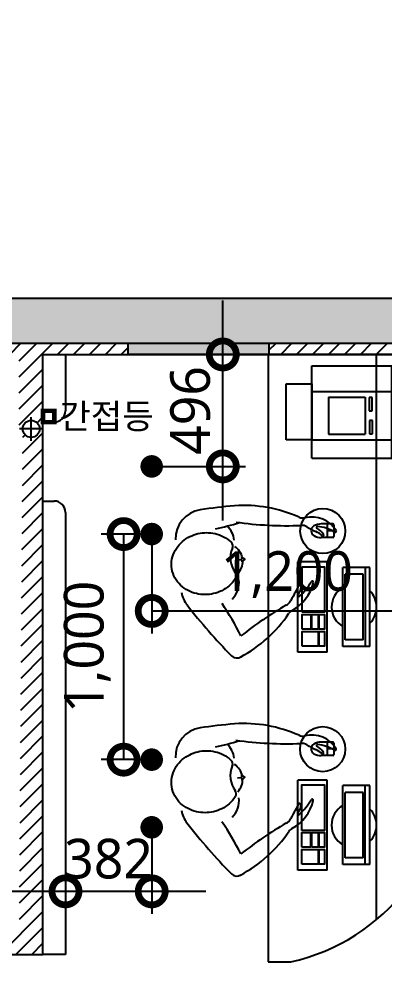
# Model space of a CAD drawing. Header units: metres. Extents: x 11578468 to 47831421, y -58341524 to -14256839.
# Drawn here: x 23752871 to 23754492, y -29037157 to -29032865 of the extents above; entities that cross this region are included whole.
import ezdxf
from ezdxf.enums import TextEntityAlignment as Align

# ---------------------------------------------------------------- set-up
doc = ezdxf.new("R2010")
doc.units = ezdxf.units.M
doc.header["$LTSCALE"] = 50
doc.header["$MEASUREMENT"] = 0
doc.linetypes.add('( Hidden )', pattern=[0.375, 0.25, -0.125])
doc.linetypes.add('DH-HID2', pattern=[1.2, 0.8, -0.4])
doc.layers.get('0').update_dxf_attribs({"linetype": 'CONTINUOUS'})
doc.layers.get('DEFPOINTS').update_dxf_attribs({"linetype": 'CONTINUOUS'})
doc.layers.add('002_전_다운라이트', color=40, linetype='CONTINUOUS', lineweight=9)
for name, color, linetype in [('03-TEXT', 3, 'CONTINUOUS'), ('AXIS', 3, 'CONTINUOUS'), ('CO-DOOR', 8, 'CONTINUOUS'), ('FU-FURM', 251, 'DH-HID2'), ('S-DIM', 7, 'CONTINUOUS'), ('wall', 3, 'CONTINUOUS')]:
    doc.layers.add(name, color=color, linetype=linetype)
doc.styles.add('DAWIN', font='NanumSquareR.ttf')
doc.styles.add('맑은 고딕', font='malgun.ttf')
doc.dimstyles.new('80', dxfattribs={"dimscale": 80, "dimtxt": 2.2, "dimasz": 3, "dimexe": 1.25, "dimexo": 0.625, "dimtad": 1, "dimdec": 0, "dimzin": 0, "dimdsep": 46, "dimlunit": 6, "dimtxsty": 'DAWIN', "dimblk1": 'DOTSMALL', "dimblk2": 'DOTSMALL', "dimsah": 1, "dimcen": 0.001, "dimclrd": 1, "dimclre": 1, "dimclrt": 3, "dimadec": 0, "dimazin": 0, "dimtfac": 1, "dimtdec": 0, "dimtix": 1, "dimtmove": 2, "dimatfit": 3, "dimldrblk": 'DOTSMALL', "dimfxl": 1.25, "dimtolj": 1, "dimtzin": 0, "dimarcsym": 0})
pattern_1 = [(45, (35200, -25360), (-35.35533906, 35.35533906), [])]

# ---------------------------------------------------------------- blocks, each defined once
blk = doc.blocks.new('vmflsxs')
at = {"layer": 'FU-FURM', "color": 8, "ltscale": 30}
for p, q in [((11475954.3, -14272260), (11475954.4, -14271850)), ((11475954.4, -14271850), (11476309.7, -14271850.1)), ((11476241.3, -14272260.1), (11476241.4, -14271850.1)), ((11476309.6, -14272260.1), (11476309.7, -14271850.1)), ((11475954.4, -14271964.8), (11476309.7, -14271964.9)), ((11476027.7, -14271989.3), (11476027.6, -14272153.3)), ((11476027.7, -14271989.3), (11476191.7, -14271989.3)), ((11476191.7, -14271989.3), (11476191.6, -14272153.3)), ((11476027.6, -14272153.3), (11476191.6, -14272153.3)), ((11475954.3, -14272178), (11476309.7, -14272178.1)), ((11475954.3, -14272260), (11476309.6, -14272260.1))]:
    blk.add_line(p, q, dxfattribs=at)
blk.add_lwpolyline([(11475954.3, -14272178), (11475840.8, -14272178), (11475840.8, -14271931.1), (11475954.3, -14271931.1)], close=True, dxfattribs=at)
for points in [[(11476221.9, -14272050.5), (11476221.9, -14271990.4), (11476208.3, -14271990.4), (11476208.3, -14272050.5), (11476221.9, -14272050.5)], [(11476223.7, -14272152.5), (11476223.7, -14272092.3), (11476210, -14272092.3), (11476210, -14272152.5), (11476223.7, -14272152.5)]]:
    blk.add_lwpolyline(points, dxfattribs=at)
blk = doc.blocks.new('슬하_전기')
at = {"layer": 'CO-DOOR'}
h = blk.add_hatch(color=256, dxfattribs=at)
h.dxf.hatch_style = 1
h.paths.add_polyline_path([(11573349.8, -14326146.7), (11557549.8, -14326146.7), (11557549.8, -14341751.7), (11557749.8, -14341751.7), (11557749.8, -14341136.7), (11557909.8, -14341136.7), (11557909.8, -14340351.7), (11557749.8, -14340351.7), (11557749.8, -14330996.7), (11560649.8, -14330996.7), (11560649.8, -14330796.7), (11557749.8, -14330796.7), (11557749.8, -14326346.7), (11560449.8, -14326346.7), (11560449.8, -14329796.7), (11560649.8, -14329796.7), (11560649.8, -14326346.7), (11565749.8, -14326346.7), (11565749.8, -14329396.7), (11565949.8, -14329396.7), (11565949.8, -14326346.7), (11569149.8, -14326346.7), (11569149.8, -14329396.7), (11569349.8, -14329396.7), (11569349.8, -14328646.7), (11569949.8, -14328646.7), (11569949.8, -14328557.2), (11569939.8, -14328557.2), (11569939.8, -14328517.2), (11569949.8, -14328446.7), (11569349.8, -14328446.7), (11569349.8, -14326346.7), (11571549.8, -14326346.7), (11571549.8, -14328446.7), (11570949.8, -14328446.7), (11570949.8, -14328517.2), (11570959.8, -14328517.2), (11570959.8, -14328571.7), (11570949.8, -14328571.7), (11570949.8, -14328646.7), (11571749.8, -14328646.7), (11571749.8, -14328151.7), (11574897.8, -14328151.7), (11574897.8, -14327746.7), (11571749.8, -14327746.7), (11571749.8, -14326346.7), (11573349.8, -14326346.7)])
h.paths.add_polyline_path([(11565549.8, -14330996.7), (11570049.8, -14330996.7), (11570049.8, -14330796.7), (11564799.8, -14330796.7), (11564799.8, -14330821.7), (11564799.8, -14330971.7), (11564799.8, -14330996.7), (11564799.8, -14331246.7), (11565549.8, -14331246.7)], flags=17)
h.paths.add_polyline_path([(11571829.8, -14330796.7), (11571549.8, -14330796.7), (11571049.8, -14330796.7), (11571049.8, -14330996.7), (11571049.8, -14331306.7), (11571829.8, -14331306.7)], flags=17)
h.paths.add_polyline_path([(11578227.8, -14326146.7), (11577349.8, -14326146.7), (11577349.8, -14326346.7), (11577349.8, -14326946.7), (11578027.8, -14326946.7), (11578027.8, -14327746.7), (11577547.8, -14327746.7), (11577547.8, -14328046.7), (11578027.8, -14328046.7), (11578027.8, -14328046.7), (11578227.8, -14328046.7)])
h.paths.add_polyline_path([(11578227.8, -14328896.7), (11578077.8, -14328896.7), (11578027.8, -14328896.7), (11578027.8, -14329646.7), (11578227.8, -14329646.7)])
h.paths.add_polyline_path([(11578227.8, -14330196.7), (11578077.8, -14330196.7), (11578027.8, -14330196.7), (11578027.8, -14330355.7), (11577465.8, -14330355.7), (11577465.8, -14331196.7), (11578027.8, -14331196.7), (11578027.8, -14331296.7), (11578227.8, -14331296.7)])
h.paths.add_polyline_path([(11578227.8, -14332526.7), (11578077.8, -14332526.7), (11578027.8, -14332526.7), (11578027.8, -14333091.7), (11578227.8, -14333091.7)])
h.paths.add_polyline_path([(11577949.8, -14337701.7), (11577349.8, -14337701.7), (11577349.8, -14338401.7), (11577949.8, -14338401.7)])
h.paths.add_polyline_path([(11572906.8, -14340321.7), (11572426.8, -14340321.7), (11572426.8, -14341101.7), (11572906.8, -14341101.7)], flags=17)
h.paths.add_polyline_path([(11565399.8, -14340036.7), (11564914.8, -14340036.7), (11564914.8, -14340811.7), (11565399.8, -14340811.7)], flags=17)
h = blk.add_hatch(dxfattribs=at)
h.set_pattern_fill('_USER', color=256, scale=50, angle=45, pattern_type=0)
h.set_pattern_definition(pattern_1)
h.paths.add_polyline_path([(11563603.8, -14330996.7), (11563498.8, -14330996.7), (11563498.8, -14333601.7), (11563398.8, -14333601.7), (11563398.8, -14333706.7), (11563498.8, -14333706.7), (11563603.8, -14333706.7)])
h.paths.add_polyline_path([(11559696, -14329805.8), (11559995, -14329805.8), (11559995, -14329603.3), (11559696, -14329603.3)])
h.paths.add_polyline_path([(11567716.8, -14333601.7), (11567616.8, -14333601.7), (11567616.8, -14333706.7), (11567716.8, -14333706.7), (11567821.8, -14333706.7), (11567821.8, -14331376.7), (11567807.3, -14331376.7, -1), (11567732.3, -14331376.7)], flags=17)
h = blk.add_hatch(dxfattribs=at)
h.set_pattern_fill('_USER', color=256, scale=50, angle=45, pattern_type=0)
h.set_pattern_definition(pattern_1)
h.paths.add_polyline_path([(11568199.8, -14330996.7), (11565549.8, -14330996.7), (11565549.8, -14331246.7), (11564903.8, -14331246.7), (11564903.8, -14333706.7), (11566716.8, -14333706.7), (11566716.8, -14333601.7), (11565008.8, -14333601.7), (11565008.8, -14331266.7), (11565569.8, -14331266.7), (11565569.8, -14331046.7), (11567716.8, -14331046.7), (11567716.8, -14331376.7), (11567732.3, -14331376.7, -1), (11567807.3, -14331376.7), (11567821.8, -14331376.7), (11567821.8, -14331046.7), (11568199.8, -14331046.7)])
h.paths.add_polyline_path([(11570049.8, -14330996.7), (11568824.8, -14330996.7), (11568824.8, -14331046.7), (11570049.8, -14331046.7)])
h.paths.add_polyline_path([(11571049.8, -14330996.7), (11571029.8, -14330996.7), (11571029.8, -14331396.7), (11571049.8, -14331396.7), (11571049.8, -14331306.7)])
h = blk.add_hatch(color=256, dxfattribs=at)
h.dxf.hatch_style = 1
h.paths.add_polyline_path([(11568199.8, -14330996.7), (11568824.8, -14330996.7), (11568824.8, -14331046.7), (11568199.8, -14331046.7)])
for p, q in [((11564799.8, -14330796.7), (11570049.8, -14330796.7)), ((11565549.8, -14330996.7), (11570049.8, -14330996.7)), ((11567821.8, -14331046.7), (11570049.8, -14331046.7)), ((11567821.8, -14331046.7), (11567921.8, -14331046.7)), ((11567821.8, -14331346.7), (11567821.8, -14331046.7)), ((11567921.8, -14331046.7), (11567921.8, -14331296.7)), ((11569621.8, -14331046.5), (11568821.8, -14331046.5)), ((11568821.8, -14331046.5), (11568821.8, -14333739.5)), ((11569301.8, -14333552), (11569301.8, -14331046.5)), ((11567769.8, -14331429.2), (11567769.8, -14331324.2)), ((11567871.8, -14331346.7), (11567821.8, -14331346.7)), ((11567822.3, -14331376.7), (11567717.3, -14331376.7)), ((11567821.8, -14331696.7), (11567871.8, -14331696.7)), ((11567821.8, -14333706.7), (11567821.8, -14331696.7)), ((11567921.8, -14331746.7), (11567921.8, -14333706.7)), ((11569108.2, -14331798.2), (11569056.8, -14331798.2)), ((11569083.2, -14331798.2), (11569083.2, -14331858.2)), ((11569113.2, -14331828.2), (11569083.2, -14331828.2)), ((11569113.2, -14331803.2), (11569113.2, -14331853.2)), ((11568440.4, -14331875.9), (11568448.2, -14331869.6)), ((11568448.2, -14331869.6), (11568456.3, -14331863.8)), ((11568456.3, -14331863.8), (11568464.6, -14331858.7)), ((11568464.6, -14331858.7), (11568473.3, -14331854)), ((11568473.3, -14331854), (11568482.1, -14331850)), ((11568482.1, -14331850), (11568491.1, -14331846.4)), ((11568491.1, -14331846.4), (11568500.3, -14331843.4)), ((11568500.3, -14331843.4), (11568509.5, -14331841)), ((11568509.5, -14331841), (11568518.9, -14331839)), ((11568518.9, -14331839), (11568528.4, -14331837.7)), ((11568528.4, -14331837.7), (11568538, -14331836.8)), ((11568538, -14331836.8), (11568547.5, -14331836.5)), ((11568547.5, -14331836.5), (11568557.1, -14331836.8)), ((11568557.1, -14331836.8), (11568566.7, -14331837.5)), ((11568566.7, -14331837.5), (11568576.3, -14331838.9)), ((11568576.3, -14331838.9), (11568585.9, -14331840.8)), ((11568585.9, -14331840.8), (11568595.3, -14331843.3)), ((11568595.3, -14331843.3), (11568604.7, -14331846.5)), ((11568604.7, -14331846.5), (11568613.9, -14331850.2)), ((11568613.9, -14331850.2), (11568622.9, -14331854.5)), ((11568622.9, -14331854.5), (11568631.6, -14331859.4)), ((11568631.6, -14331859.4), (11568640.1, -14331865)), ((11568640.1, -14331865), (11568648.2, -14331871.2)), ((11568648.2, -14331871.2), (11568655.9, -14331878)), ((11568821.8, -14331858.3), (11568821.8, -14331908.3)), ((11569108.2, -14331858.2), (11569056.8, -14331858.2)), ((11568403.7, -14331924.6), (11568408.4, -14331915.3)), ((11568408.4, -14331915.3), (11568413.7, -14331906.4)), ((11568413.7, -14331906.4), (11568419.6, -14331898)), ((11568419.6, -14331898), (11568426.1, -14331890.1)), ((11568426.1, -14331890.1), (11568433, -14331882.7)), ((11568433, -14331882.7), (11568440.4, -14331875.9)), ((11568655.9, -14331878), (11568657.2, -14331879.2)), ((11568392.8, -14331965.1), (11568394.2, -14331954.6)), ((11568394.2, -14331954.6), (11568396.6, -14331944.3)), ((11568396.6, -14331944.3), (11568399.8, -14331934.3)), ((11568399.8, -14331934.3), (11568403.7, -14331924.6)), ((11568685.1, -14331957.4), (11568706.2, -14331954.9)), ((11568699.9, -14331947.4), (11568700.2, -14331947.4)), ((11568700.2, -14331947.4), (11568701.1, -14331947.5)), ((11568701.1, -14331947.5), (11568702.2, -14331947.5)), ((11568702.2, -14331947.5), (11568703.4, -14331947.6)), ((11568703.4, -14331947.6), (11568704.7, -14331947.7)), ((11568704.7, -14331947.7), (11568706.1, -14331947.9)), ((11568706.1, -14331947.9), (11568707.7, -14331948.1)), ((11568707.7, -14331948.1), (11568709.5, -14331948.5)), ((11568710.9, -14331960.4), (11568709.3, -14331961.2)), ((11568709.5, -14331948.5), (11568711.3, -14331949.1)), ((11568712.6, -14331959.4), (11568710.9, -14331960.4)), ((11568711.3, -14331949.1), (11568713.2, -14331949.8)), ((11568714.2, -14331958.3), (11568712.6, -14331959.4)), ((11568713.2, -14331949.8), (11568714.9, -14331950.9)), ((11568715.6, -14331956.9), (11568714.2, -14331958.3)), ((11568714.9, -14331950.9), (11568716.1, -14331952.2)), ((11568716.5, -14331955.3), (11568715.6, -14331956.9)), ((11568716.1, -14331952.2), (11568716.7, -14331953.7)), ((11568716.7, -14331953.7), (11568716.5, -14331955.3)), ((11568392.2, -14331975.7), (11568392.8, -14331965.1)), ((11568392.5, -14331986.3), (11568392.2, -14331975.7)), ((11568393.8, -14331996.9), (11568392.5, -14331986.3)), ((11568395.9, -14332007.3), (11568393.8, -14331996.9)), ((11568702.1, -14331963.6), (11568701.8, -14331963.7)), ((11568703, -14331963.4), (11568702.1, -14331963.6)), ((11568704, -14331963.1), (11568703, -14331963.4)), ((11568705.2, -14331962.7), (11568704, -14331963.1)), ((11568706.4, -14331962.3), (11568705.2, -14331962.7)), ((11568707.8, -14331961.8), (11568706.4, -14331962.3)), ((11568709.3, -14331961.2), (11568707.8, -14331961.8)), ((11568952.5, -14332366.3), (11568952.5, -14331966.3)), ((11569082.5, -14331966.3), (11568952.5, -14331966.3)), ((11569082.5, -14332366.3), (11569082.5, -14331966.3)), ((11569152.5, -14332341.3), (11569152.5, -14331991.3)), ((11569272.5, -14331991.3), (11569152.5, -14331991.3)), ((11569252.5, -14332341.3), (11569252.5, -14331991.3)), ((11569272.5, -14332341.3), (11569272.5, -14331991.3)), ((11568398.9, -14332017.5), (11568395.9, -14332007.3)), ((11568402.8, -14332027.4), (11568398.9, -14332017.5)), ((11568407.4, -14332036.8), (11568402.8, -14332027.4)), ((11568412.8, -14332045.9), (11568407.4, -14332036.8)), ((11568418.9, -14332054.4), (11568412.8, -14332045.9)), ((11568675.1, -14332041.4), (11568669.2, -14332049.8)), ((11568676, -14332040), (11568675.1, -14332041.4)), ((11569162.5, -14332311.3), (11569162.5, -14332021.3)), ((11569242.5, -14332021.3), (11569162.5, -14332021.3)), ((11569242.5, -14332311.3), (11569242.5, -14332021.3)), ((11568425.6, -14332062.4), (11568418.9, -14332054.4)), ((11568432.8, -14332069.8), (11568425.6, -14332062.4)), ((11568440.5, -14332076.6), (11568432.8, -14332069.8)), ((11568448.7, -14332082.8), (11568440.5, -14332076.6)), ((11568457.1, -14332088.4), (11568448.7, -14332082.8)), ((11568465.9, -14332093.3), (11568457.1, -14332088.4)), ((11568624.1, -14332089.1), (11568615.5, -14332093.8)), ((11568632.5, -14332083.9), (11568624.1, -14332089.1)), ((11568640.6, -14332078.2), (11568632.5, -14332083.9)), ((11568648.4, -14332071.9), (11568640.6, -14332078.2)), ((11568655.7, -14332065.1), (11568648.4, -14332071.9)), ((11568662.7, -14332057.7), (11568655.7, -14332065.1)), ((11568669.2, -14332049.8), (11568662.7, -14332057.7)), ((11568957.9, -14332069.7), (11568958.1, -14332069.6)), ((11568958.1, -14332069.6), (11568959.6, -14332068.9)), ((11568959.6, -14332068.9), (11568961.2, -14332068.7)), ((11568961.2, -14332068.7), (11568962.6, -14332069.1)), ((11568962.6, -14332069.1), (11568963.7, -14332070.1)), ((11568963.7, -14332070.1), (11568964.6, -14332071.6)), ((11568964, -14332089.1), (11568963.9, -14332089.7)), ((11568964.2, -14332088.5), (11568964, -14332089.1)), ((11568964.4, -14332087.9), (11568964.2, -14332088.5)), ((11568964.5, -14332087.2), (11568964.4, -14332087.9)), ((11568964.7, -14332086.5), (11568964.5, -14332087.2)), ((11568964.6, -14332071.6), (11568965.1, -14332073.3)), ((11568964.8, -14332085.8), (11568964.7, -14332086.5)), ((11568965, -14332085), (11568964.8, -14332085.8)), ((11568965.1, -14332084.1), (11568965, -14332085)), ((11568965.1, -14332073.3), (11568965.4, -14332075)), ((11568965.3, -14332083.2), (11568965.1, -14332084.1)), ((11568965.4, -14332082.1), (11568965.3, -14332083.2)), ((11568965.4, -14332075), (11568965.6, -14332076.7)), ((11568965.5, -14332081), (11568965.4, -14332082.1)), ((11568965.6, -14332079.7), (11568965.5, -14332081)), ((11568965.6, -14332076.7), (11568965.6, -14332078.3)), ((11568965.6, -14332078.3), (11568965.6, -14332079.7)), ((11568474.9, -14332097.6), (11568465.9, -14332093.3)), ((11568484.1, -14332101.3), (11568474.9, -14332097.6)), ((11568493.5, -14332104.4), (11568484.1, -14332101.3)), ((11568502.9, -14332107), (11568493.5, -14332104.4)), ((11568512.4, -14332108.9), (11568502.9, -14332107)), ((11568522, -14332110.2), (11568512.4, -14332108.9)), ((11568531.6, -14332111), (11568522, -14332110.2)), ((11568541.2, -14332111.3), (11568531.6, -14332111)), ((11568550.8, -14332111), (11568541.2, -14332111.3)), ((11568560.4, -14332110.1), (11568550.8, -14332111)), ((11568569.8, -14332108.7), (11568560.4, -14332110.1)), ((11568579.2, -14332106.8), (11568569.8, -14332108.7)), ((11568588.5, -14332104.4), (11568579.2, -14332106.8)), ((11568597.7, -14332101.4), (11568588.5, -14332104.4)), ((11568606.7, -14332097.8), (11568597.7, -14332101.4)), ((11568615.5, -14332093.8), (11568606.7, -14332097.8)), ((11568960.2, -14332099.1), (11568959.9, -14332099.8)), ((11568960.7, -14332098.2), (11568960.2, -14332099.1)), ((11568961, -14332097.4), (11568960.7, -14332098.2)), ((11568961.4, -14332096.7), (11568961, -14332097.4)), ((11568961.7, -14332096), (11568961.4, -14332096.7)), ((11568961.9, -14332095.3), (11568961.7, -14332096)), ((11568962.2, -14332094.7), (11568961.9, -14332095.3)), ((11568962.4, -14332094.1), (11568962.2, -14332094.7)), ((11568962.6, -14332093.5), (11568962.4, -14332094.1)), ((11568962.8, -14332093), (11568962.6, -14332093.5)), ((11568963, -14332092.4), (11568962.8, -14332093)), ((11568963.2, -14332091.9), (11568963, -14332092.4)), ((11568963.4, -14332091.3), (11568963.2, -14332091.9)), ((11568963.6, -14332090.8), (11568963.4, -14332091.3)), ((11568963.7, -14332090.2), (11568963.6, -14332090.8)), ((11568963.9, -14332089.7), (11568963.7, -14332090.2)), ((11569272.5, -14332341.3), (11569152.5, -14332341.3)), ((11569272.5, -14332341.3), (11569152.5, -14332341.3)), ((11569242.5, -14332311.3), (11569162.5, -14332311.3)), ((11569082.5, -14332366.3), (11568952.5, -14332366.3)), ((11569107.9, -14332765), (11569056.4, -14332765)), ((11569082.9, -14332765), (11569082.9, -14332825)), ((11569112.9, -14332770), (11569112.9, -14332820)), ((11568472.9, -14332820.8), (11568481.7, -14332816.8)), ((11568481.7, -14332816.8), (11568490.8, -14332813.2)), ((11568490.8, -14332813.2), (11568499.9, -14332810.2)), ((11568499.9, -14332810.2), (11568509.2, -14332807.8)), ((11568509.2, -14332807.8), (11568518.6, -14332805.9)), ((11568518.6, -14332805.9), (11568528.1, -14332804.5)), ((11568528.1, -14332804.5), (11568537.6, -14332803.6)), ((11568537.6, -14332803.6), (11568547.2, -14332803.3)), ((11568547.2, -14332803.3), (11568556.8, -14332803.6)), ((11568556.8, -14332803.6), (11568566.4, -14332804.4)), ((11568566.4, -14332804.4), (11568576, -14332805.7)), ((11568576, -14332805.7), (11568585.5, -14332807.6)), ((11568585.5, -14332807.6), (11568595, -14332810.2)), ((11568595, -14332810.2), (11568604.3, -14332813.3)), ((11568604.3, -14332813.3), (11568613.5, -14332817)), ((11568613.5, -14332817), (11568622.5, -14332821.3)), ((11569112.9, -14332795), (11569082.9, -14332795)), ((11568419.3, -14332864.8), (11568425.7, -14332856.9)), ((11568425.7, -14332856.9), (11568432.7, -14332849.5)), ((11568432.7, -14332849.5), (11568440.1, -14332842.7)), ((11568440.1, -14332842.7), (11568447.8, -14332836.4)), ((11568447.8, -14332836.4), (11568455.9, -14332830.7)), ((11568455.9, -14332830.7), (11568464.3, -14332825.5)), ((11568464.3, -14332825.5), (11568472.9, -14332820.8)), ((11568622.5, -14332821.3), (11568631.3, -14332826.2)), ((11568631.3, -14332826.2), (11568639.8, -14332831.8)), ((11568639.8, -14332831.8), (11568647.9, -14332838)), ((11568647.9, -14332838), (11568655.6, -14332844.8)), ((11568655.6, -14332844.8), (11568656.8, -14332846)), ((11569107.9, -14332825), (11569056.4, -14332825)), ((11568396.2, -14332911.1), (11568399.4, -14332901.1)), ((11568399.4, -14332901.1), (11568403.4, -14332891.4)), ((11568403.4, -14332891.4), (11568408, -14332882.1)), ((11568408, -14332882.1), (11568413.3, -14332873.2)), ((11568413.3, -14332873.2), (11568419.3, -14332864.8)), ((11568391.8, -14332942.5), (11568392.4, -14332931.9)), ((11568392.2, -14332953.1), (11568391.8, -14332942.5)), ((11568392.4, -14332931.9), (11568393.9, -14332921.4)), ((11568393.9, -14332921.4), (11568396.2, -14332911.1)), ((11568684.8, -14332924.2), (11568705.8, -14332921.7)), ((11568699.6, -14332914.3), (11568699.8, -14332914.3)), ((11568699.8, -14332914.3), (11568700.8, -14332914.3)), ((11568700.8, -14332914.3), (11568701.9, -14332914.3)), ((11568701.7, -14332930.4), (11568701.5, -14332930.5)), ((11568702.7, -14332930.2), (11568701.7, -14332930.4)), ((11568701.9, -14332914.3), (11568703, -14332914.4)), ((11568703.7, -14332929.9), (11568702.7, -14332930.2)), ((11568703, -14332914.4), (11568704.3, -14332914.5)), ((11568704.8, -14332929.5), (11568703.7, -14332929.9)), ((11568704.3, -14332914.5), (11568705.8, -14332914.7)), ((11568706.1, -14332929.1), (11568704.8, -14332929.5)), ((11568705.8, -14332914.7), (11568707.4, -14332914.9)), ((11568707.4, -14332928.6), (11568706.1, -14332929.1)), ((11568707.4, -14332914.9), (11568709.2, -14332915.3)), ((11568708.9, -14332928), (11568707.4, -14332928.6)), ((11568710.6, -14332927.2), (11568708.9, -14332928)), ((11568709.2, -14332915.3), (11568711, -14332915.9)), ((11568712.2, -14332926.3), (11568710.6, -14332927.2)), ((11568711, -14332915.9), (11568712.9, -14332916.6)), ((11568713.9, -14332925.1), (11568712.2, -14332926.3)), ((11568712.9, -14332916.6), (11568714.5, -14332917.7)), ((11568715.2, -14332923.7), (11568713.9, -14332925.1)), ((11568714.5, -14332917.7), (11568715.8, -14332919)), ((11568716.2, -14332922.1), (11568715.2, -14332923.7)), ((11568715.8, -14332919), (11568716.4, -14332920.5)), ((11568716.4, -14332920.5), (11568716.2, -14332922.1)), ((11568952.2, -14333333.1), (11568952.2, -14332933.1)), ((11569082.2, -14332933.1), (11568952.2, -14332933.1)), ((11569082.2, -14333333.1), (11569082.2, -14332933.1)), ((11568393.4, -14332963.7), (11568392.2, -14332953.1)), ((11568395.6, -14332974.1), (11568393.4, -14332963.7)), ((11568398.6, -14332984.3), (11568395.6, -14332974.1)), ((11568402.4, -14332994.2), (11568398.6, -14332984.3)), ((11569152.2, -14333308.1), (11569152.2, -14332958.1)), ((11569272.2, -14332958.1), (11569152.2, -14332958.1)), ((11569162.2, -14333278.1), (11569162.2, -14332988.1)), ((11569242.2, -14332988.1), (11569162.2, -14332988.1)), ((11569242.2, -14333278.1), (11569242.2, -14332988.1)), ((11569252.2, -14333308.1), (11569252.2, -14332958.1)), ((11569272.2, -14333308.1), (11569272.2, -14332958.1)), ((11568407.1, -14333003.7), (11568402.4, -14332994.2)), ((11568412.5, -14333012.7), (11568407.1, -14333003.7)), ((11568418.6, -14333021.2), (11568412.5, -14333012.7)), ((11568425.3, -14333029.2), (11568418.6, -14333021.2)), ((11568432.5, -14333036.6), (11568425.3, -14333029.2)), ((11568655.4, -14333031.9), (11568648, -14333038.7)), ((11568662.4, -14333024.5), (11568655.4, -14333031.9)), ((11568668.8, -14333016.6), (11568662.4, -14333024.5)), ((11568674.8, -14333008.2), (11568668.8, -14333016.6)), ((11568675.7, -14333006.8), (11568674.8, -14333008.2)), ((11568440.2, -14333043.4), (11568432.5, -14333036.6)), ((11568448.3, -14333049.6), (11568440.2, -14333043.4)), ((11568456.8, -14333055.2), (11568448.3, -14333049.6)), ((11568465.6, -14333060.1), (11568456.8, -14333055.2)), ((11568474.6, -14333064.4), (11568465.6, -14333060.1)), ((11568483.8, -14333068.1), (11568474.6, -14333064.4)), ((11568493.1, -14333071.2), (11568483.8, -14333068.1)), ((11568502.6, -14333073.8), (11568493.1, -14333071.2)), ((11568512.1, -14333075.7), (11568502.6, -14333073.8)), ((11568521.7, -14333077), (11568512.1, -14333075.7)), ((11568569.5, -14333075.5), (11568560, -14333076.9)), ((11568578.9, -14333073.6), (11568569.5, -14333075.5)), ((11568588.2, -14333071.2), (11568578.9, -14333073.6)), ((11568597.3, -14333068.2), (11568588.2, -14333071.2)), ((11568606.3, -14333064.6), (11568597.3, -14333068.2)), ((11568615.2, -14333060.6), (11568606.3, -14333064.6)), ((11568623.8, -14333055.9), (11568615.2, -14333060.6)), ((11568632.2, -14333050.7), (11568623.8, -14333055.9)), ((11568640.3, -14333045), (11568632.2, -14333050.7)), ((11568648, -14333038.7), (11568640.3, -14333045)), ((11568957.5, -14333036.6), (11568957.8, -14333036.4)), ((11568957.8, -14333036.4), (11568959.3, -14333035.7)), ((11568959.3, -14333035.7), (11568960.8, -14333035.5)), ((11568959.9, -14333065.9), (11568959.5, -14333066.6)), ((11568960.3, -14333065), (11568959.9, -14333065.9)), ((11568960.7, -14333064.2), (11568960.3, -14333065)), ((11568961, -14333063.5), (11568960.7, -14333064.2)), ((11568960.8, -14333035.5), (11568962.2, -14333035.9)), ((11568961.3, -14333062.8), (11568961, -14333063.5)), ((11568961.6, -14333062.1), (11568961.3, -14333062.8)), ((11568961.9, -14333061.5), (11568961.6, -14333062.1)), ((11568962.1, -14333060.9), (11568961.9, -14333061.5)), ((11568962.3, -14333060.3), (11568962.1, -14333060.9)), ((11568962.2, -14333035.9), (11568963.4, -14333037)), ((11568962.5, -14333059.8), (11568962.3, -14333060.3)), ((11568962.7, -14333059.2), (11568962.5, -14333059.8)), ((11568962.9, -14333058.7), (11568962.7, -14333059.2)), ((11568963.1, -14333058.1), (11568962.9, -14333058.7)), ((11568963.2, -14333057.6), (11568963.1, -14333058.1)), ((11568963.4, -14333057), (11568963.2, -14333057.6)), ((11568963.4, -14333037), (11568964.2, -14333038.4)), ((11568963.5, -14333056.5), (11568963.4, -14333057)), ((11568963.7, -14333055.9), (11568963.5, -14333056.5)), ((11568963.9, -14333055.3), (11568963.7, -14333055.9)), ((11568964, -14333054.7), (11568963.9, -14333055.3)), ((11568964.2, -14333054), (11568964, -14333054.7)), ((11568964.2, -14333038.4), (11568964.8, -14333040.1)), ((11568964.3, -14333053.3), (11568964.2, -14333054)), ((11568964.5, -14333052.6), (11568964.3, -14333053.3)), ((11568964.6, -14333051.8), (11568964.5, -14333052.6)), ((11568964.8, -14333050.9), (11568964.6, -14333051.8)), ((11568964.8, -14333040.1), (11568965.1, -14333041.8)), ((11568964.9, -14333050), (11568964.8, -14333050.9)), ((11568965, -14333048.9), (11568964.9, -14333050)), ((11568965.2, -14333047.8), (11568965, -14333048.9)), ((11568965.1, -14333041.8), (11568965.2, -14333043.5)), ((11568965.2, -14333043.5), (11568965.3, -14333045.1)), ((11568965.3, -14333045.1), (11568965.2, -14333046.5)), ((11568965.2, -14333046.5), (11568965.2, -14333047.8)), ((11568531.3, -14333077.8), (11568521.7, -14333077)), ((11568540.9, -14333078.1), (11568531.3, -14333077.8)), ((11568550.5, -14333077.8), (11568540.9, -14333078.1)), ((11568560, -14333076.9), (11568550.5, -14333077.8)), ((11569242.2, -14333278.1), (11569162.2, -14333278.1)), ((11569082.2, -14333333.1), (11568952.2, -14333333.1)), ((11569272.2, -14333308.1), (11569152.2, -14333308.1)), ((11569272.2, -14333308.1), (11569152.2, -14333308.1)), ((11568821.8, -14333632.3), (11568821.8, -14333632.3)), ((11567921.8, -14333706.7), (11567821.8, -14333706.7)), ((11568821.8, -14333732.3), (11568821.8, -14333732.3)), ((11568821.8, -14333739.5), (11568921.8, -14333739.5))]:
    blk.add_line(p, q, dxfattribs=at)
for points in [[(11568199.8, -14330996.7), (11568824.8, -14330996.7), (11568824.8, -14331046.7), (11568199.8, -14331046.7), (11568199.8, -14330996.7)], [(11567616.8, -14333601.7), (11567616.8, -14333706.7), (11567716.8, -14333706.7), (11567821.8, -14333706.7), (11567821.8, -14331046.7)]]:
    blk.add_lwpolyline(points, dxfattribs=at)
for points in [[(11568971.3, -14332189.6), (11568971.3, -14331988.2), (11569071.1, -14331988.2), (11569071.1, -14332189.6)], [(11568971.3, -14332264.5), (11568971.3, -14332199.6), (11569009.8, -14332199.6), (11569009.8, -14332264.5)], [(11569014.6, -14332264.5), (11569014.6, -14332199.6), (11569042.8, -14332199.6), (11569042.8, -14332264.5)], [(11569047.8, -14332264.5), (11569047.8, -14332199.6), (11569071.1, -14332199.6), (11569071.1, -14332264.5)], [(11568971.3, -14332339.3), (11568971.3, -14332274.4), (11569042.8, -14332274.4), (11569042.8, -14332339.3)], [(11569047.8, -14332339.3), (11569047.8, -14332274.4), (11569071.1, -14332274.4), (11569071.1, -14332339.3)], [(11568971, -14333156.4), (11568971, -14332955), (11569070.8, -14332955), (11569070.8, -14333156.4)], [(11568971, -14333231.3), (11568971, -14333166.4), (11569009.5, -14333166.4), (11569009.5, -14333231.3)], [(11569014.2, -14333231.3), (11569014.2, -14333166.4), (11569042.5, -14333166.4), (11569042.5, -14333231.3)], [(11569047.5, -14333231.3), (11569047.5, -14333166.4), (11569070.8, -14333166.4), (11569070.8, -14333231.3)], [(11568971, -14333306.1), (11568971, -14333241.2), (11569042.5, -14333241.2), (11569042.5, -14333306.1)], [(11569047.5, -14333306.1), (11569047.5, -14333241.2), (11569070.8, -14333241.2), (11569070.8, -14333306.1)]]:
    blk.add_lwpolyline(points, close=True, dxfattribs=at)
for centre, radius in [((11567769.8, -14331376.7), 37.5), ((11569063.5, -14331829.5), 100), ((11569063.1, -14332796.3), 100)]:
    blk.add_circle(centre, radius, dxfattribs=at)
for centre, radius, start, end in [((11567871.8, -14331296.7), 50, 270, 0), ((11567871.8, -14331746.7), 50, 0, 90), ((11568538.1, -14331862.1), 128, 98.4481, 182.727), ((11568903.1, -14334319.6), 2612.4, 95.0699, 98.4482), ((11568713.3, -14332317.2), 601.2, 65.9306, 93.9174), ((11568974.6, -14331732.3), 39.4, 245.9304, 283.8108), ((11569014.5, -14331894.6), 127.7, 31.2655, 103.8107), ((11568313.5, -14330549.3), 1299.7, 282.1813, 287.0219), ((11568569.1, -14331881.7), 102.4, 6.6853, 46.5517), ((11568904.1, -14330189.9), 1615.8, 261.9802, 272.2104), ((11568971.4, -14331843.6), 39.4, 56.5642, 97.3668), ((11569216.3, -14331436.1), 436, 239.2235, 245.0253), ((11569037, -14331828.2), 25, 121.1855, 238.8145), ((11569055, -14331858), 59.8, 88.3135, 121.1855), ((11568974.5, -14331955.1), 136.5, 50.7108, 65.0247), ((11569039.7, -14331813.2), 3.84, 86.684, 238.1552), ((11568985.8, -14331900), 98.3, 34.5757, 58.1551), ((11569026.6, -14331977.6), 168.7, 58.3079, 85.4198), ((11569108.2, -14331803.2), 5, 0, 90), ((11569118.1, -14331829.1), 5.67, 239.8865, 7.9076), ((11569055, -14331798.4), 59.8, 238.8145, 271.6865), ((11569063.8, -14331846.8), 3.9, 222.4715, 42.4727), ((11569108.2, -14331853.2), 5, 270, 0), ((11568761.3, -14331948.5), 108, 156.3486, 217.022), ((11568641.3, -14331895.9), 23, 336.3481, 46.4725), ((11568623.7, -14331967.9), 85.7, 13.3601, 55.1221), ((11568622.9, -14331961.4), 85.7, 318.2485, 0.0105), ((11568589.7, -14332057.8), 102.4, 314.4978, 6.6853), ((11568656.7, -14332027.3), 23, 326.8981, 37.0225), ((11568835.1, -14332013.5), 191.6, 298.6347, 346.7722), ((11568828.5, -14332026), 136.5, 327.0329, 341.3468), ((11568791.9, -14331929.2), 253.1, 311.3871, 330.4246), ((11569016.6, -14332056.2), 5.11, 346.7717, 155.6729), ((11569202.5, -14332166.3), 100, 120, 240), ((11568562.1, -14332078.1), 128, 190.5989, 217.8823), ((11569308.8, -14332337.5), 436, 147.0321, 152.8339), ((11568956.7, -14332116.2), 3.84, 151.0448, 311.386), ((11568867.3, -14332066.7), 98.3, 331.0449, 340.3764), ((11569202.5, -14332166.3), 100, 314.427, 45.573), ((11570523, -14330552.6), 2612.4, 217.8823, 224.4633), ((11567539.9, -14332879.2), 1299.7, 26.7463, 34.0738), ((11569705.7, -14333559.4), 1615.8, 119.847, 128.4696), ((11568885, -14332122.1), 39.4, 294.6914, 335.4942), ((11568414.9, -14331857.7), 601.2, 298.1404, 325.9631), ((11568945.8, -14332216.3), 39.4, 118.6341, 145.9624), ((11568682, -14332359.5), 32.8, 225.6372, 305.1668), ((11568902.8, -14335286.4), 2612.4, 95.0699, 98.4482), ((11568713, -14333284), 601.2, 65.9306, 93.9174), ((11568537.8, -14332828.9), 128, 98.4481, 182.727), ((11568313.1, -14331516.1), 1299.7, 282.1813, 287.0219), ((11568568.7, -14332848.5), 102.4, 6.6853, 46.5517), ((11568903.7, -14331156.7), 1615.8, 261.9802, 272.2104), ((11568974.3, -14332699.1), 39.4, 245.9304, 283.8108), ((11568971.1, -14332810.4), 39.4, 56.5642, 97.3668), ((11569014.2, -14332861.4), 127.7, 31.2655, 103.8107), ((11569036.6, -14332795), 25, 121.1855, 238.8145), ((11569054.7, -14332824.8), 59.8, 88.3135, 121.1855), ((11569039.3, -14332780), 3.84, 86.684, 238.1552), ((11569107.9, -14332770), 5, 0, 90), ((11569215.9, -14332402.9), 436, 239.2235, 245.0253), ((11569054.7, -14332765.3), 59.8, 238.8145, 271.6865), ((11568974.2, -14332921.9), 136.5, 50.7108, 65.0247), ((11568985.4, -14332866.8), 98.3, 34.5757, 58.1551), ((11569026.3, -14332944.4), 168.7, 58.3079, 85.4198), ((11569063.5, -14332813.6), 3.9, 222.4715, 42.4727), ((11569117.8, -14332795.9), 5.67, 239.8865, 7.9076), ((11568641, -14332862.7), 23, 336.3481, 46.4725), ((11568727.1, -14332865.8), 895.1, 282.564, 1.6861), ((11569107.9, -14332820), 5, 270, 0), ((11568761, -14332915.3), 108, 156.3486, 217.022), ((11568623.3, -14332934.7), 85.7, 13.3601, 55.1221), ((11568622.6, -14332928.2), 85.7, 318.2485, 0.0105), ((11568656.4, -14332994.1), 23, 326.8981, 37.0225), ((11568589.4, -14333024.6), 102.4, 314.4978, 6.6853), ((11568834.8, -14332980.3), 191.6, 298.6347, 346.7722), ((11568791.5, -14332896), 253.1, 311.3871, 330.4246), ((11569016.3, -14333023), 5.11, 346.7717, 155.6729), ((11568561.8, -14333045), 128, 190.5989, 217.8823), ((11569308.5, -14333304.3), 436, 147.0321, 152.8339), ((11568828.2, -14332992.8), 136.5, 327.0329, 341.3468), ((11568866.9, -14333033.5), 98.3, 331.0449, 340.3764), ((11569202.2, -14333133.1), 100, 120, 240), ((11569202.2, -14333133.1), 100, 314.427, 45.573), ((11567539.5, -14333846), 1299.7, 26.7463, 34.0738), ((11568884.7, -14333088.9), 39.4, 294.6914, 335.4942), ((11568956.3, -14333083), 3.84, 151.0448, 311.386), ((11570522.7, -14331519.4), 2612.4, 217.8823, 224.4633), ((11568414.6, -14332824.5), 601.2, 298.1404, 325.9631), ((11569705.4, -14334526.2), 1615.8, 119.847, 128.4696), ((11568945.5, -14333183.1), 39.4, 118.6341, 145.9624), ((11568681.6, -14333326.3), 32.8, 225.6372, 305.1668)]:
    blk.add_arc(centre, radius, start, end, dxfattribs=at)
blk.add_blockref('vmflsxs', (93060.5, -59246.4), dxfattribs=at)
blk = doc.blocks.new('A$C8d63ac80')
at = {"layer": '002_전_다운라이트', "const_width": 50}
blk.add_lwpolyline([(50, 75, 1), (100, 75, 1)], format="xyb", close=True, dxfattribs=at)
blk = doc.blocks.new('_DOTSMALL')
at = {"color": 0, "linetype": 'ByBlock', "const_width": 0.5}
blk.add_lwpolyline([(-0.0625, 0, 1), (0.0625, 0, 1)], format="xyb", close=True, dxfattribs=at)
blk = doc.blocks.new('*D2675')
at = {"layer": 'DEFPOINTS', "color": 0}
for p in [(23753075.8, -29036446.8), (23753458.3, -29036446.8), (23753075.8, -29036730.7)]:
    blk.add_point(p, dxfattribs=at)
at = {"layer": 'S-DIM', "color": 1, "lineweight": -2, "ltscale": 10}
for p, q in [((23753075.8, -29036496.8), (23753075.8, -29036830.7)), ((23753458.3, -29036496.8), (23753458.3, -29036830.7)), ((23753698.3, -29036730.7), (23752835.8, -29036730.7))]:
    blk.add_line(p, q, dxfattribs=at)
at = {"layer": 'S-DIM', "color": 1, "lineweight": -2, "xscale": 240, "yscale": 240, "zscale": 240}
blk.add_blockref('_DOTSMALL', (23753075.8, -29036730.7), dxfattribs=at)
at = {"layer": 'S-DIM', "color": 1, "lineweight": -2, "xscale": 240, "yscale": 240, "zscale": 240, "rotation": 180}
blk.add_blockref('_DOTSMALL', (23753458.3, -29036730.7), dxfattribs=at)
at = {"layer": 'S-DIM', "color": 3, "ltscale": 10, "insert": (23753267, -29036586.8), "char_height": 176, "attachment_point": 5, "style": 'DAWIN'}
blk.add_mtext('\\A1;382', dxfattribs=at)
blk = doc.blocks.new('*D2676')
at = {"layer": 'DEFPOINTS', "color": 0}
for p in [(23753458.3, -29035146.8), (23753333.7, -29036146.8), (23753458.3, -29036146.8)]:
    blk.add_point(p, dxfattribs=at)
at = {"layer": 'S-DIM', "color": 1, "lineweight": -2, "ltscale": 10}
for p, q in [((23753408.3, -29035146.8), (23753233.7, -29035146.8)), ((23753333.7, -29035146.8), (23753333.7, -29036146.8)), ((23753408.3, -29036146.8), (23753233.7, -29036146.8))]:
    blk.add_line(p, q, dxfattribs=at)
at = {"layer": 'S-DIM', "color": 1, "lineweight": -2, "xscale": 240, "yscale": 240, "zscale": 240}
for p, rotation in [((23753333.7, -29035146.8), 90), ((23753333.7, -29036146.8), 270)]:
    blk.add_blockref('_DOTSMALL', p, dxfattribs=dict(at, rotation=rotation))
at = {"layer": 'S-DIM', "color": 3, "ltscale": 10, "insert": (23753172.7, -29035646.8), "char_height": 176, "attachment_point": 5, "rotation": 90, "style": 'DAWIN'}
blk.add_mtext('\\A1;1,000', dxfattribs=at)
blk = doc.blocks.new('*D2677')
at = {"layer": 'DEFPOINTS', "color": 0}
for p in [(23753458.3, -29034350.6), (23753773.8, -29034350.6), (23753458.3, -29034846.8)]:
    blk.add_point(p, dxfattribs=at)
at = {"layer": 'S-DIM', "color": 1, "lineweight": -2, "ltscale": 10}
for p, q in [((23753773.8, -29035086.8), (23753773.8, -29034110.6)), ((23753508.3, -29034350.6), (23753873.8, -29034350.6)), ((23753508.3, -29034846.8), (23753873.8, -29034846.8))]:
    blk.add_line(p, q, dxfattribs=at)
at = {"layer": 'S-DIM', "color": 1, "lineweight": -2, "xscale": 240, "yscale": 240, "zscale": 240}
for p, rotation in [((23753773.8, -29034350.6), 270), ((23753773.8, -29034846.8), 90)]:
    blk.add_blockref('_DOTSMALL', p, dxfattribs=dict(at, rotation=rotation))
at = {"layer": 'S-DIM', "color": 3, "ltscale": 10, "insert": (23753629.9, -29034598.7), "char_height": 176, "attachment_point": 5, "rotation": 90, "style": 'DAWIN'}
blk.add_mtext('\\A1;496', dxfattribs=at)
blk = doc.blocks.new('*D2679')
at = {"layer": 'DEFPOINTS', "color": 0}
for p in [(23753458.3, -29035146.8), (23754658.3, -29035146.8), (23754658.3, -29035487.6)]:
    blk.add_point(p, dxfattribs=at)
at = {"layer": 'S-DIM', "color": 1, "lineweight": -2, "ltscale": 10}
for p, q in [((23753458.3, -29035196.8), (23753458.3, -29035587.6)), ((23754658.3, -29035196.8), (23754658.3, -29035587.6)), ((23753458.3, -29035487.6), (23754658.3, -29035487.6))]:
    blk.add_line(p, q, dxfattribs=at)
at = {"layer": 'S-DIM', "color": 1, "lineweight": -2, "xscale": 240, "yscale": 240, "zscale": 240, "rotation": 180}
blk.add_blockref('_DOTSMALL', (23753458.3, -29035487.6), dxfattribs=at)
at = {"layer": 'S-DIM', "color": 1, "lineweight": -2, "xscale": 240, "yscale": 240, "zscale": 240}
blk.add_blockref('_DOTSMALL', (23754658.3, -29035487.6), dxfattribs=at)
at = {"layer": 'S-DIM', "color": 3, "ltscale": 10, "insert": (23754058.3, -29035326.6), "char_height": 176, "attachment_point": 5, "style": 'DAWIN'}
blk.add_mtext('\\A1;1,200', dxfattribs=at)

msp = doc.modelspace()

# ---------------------------------------------------------------- linework, layer by layer
at = {"layer": 'AXIS', "color": 30, "linetype": '( Hidden )', "const_width": 20}
msp.add_lwpolyline([(23752976.3, -29034600.6), (23753026.3, -29034600.6), (23753026.3, -29034650.6), (23752976.3, -29034650.6), (23752976.3, -29034600.6)], dxfattribs=at)

# ---------------------------------------------------------------- block references
at = {"layer": '002_전_다운라이트', "rotation": 90}
for p in [(23753533.3, -29034921.8), (23753533.3, -29035221.8), (23753533.3, -29036221.8), (23753533.3, -29036521.8)]:
    msp.add_blockref('A$C8d63ac80', p, dxfattribs=at)
at = {"layer": 'wall'}
msp.add_blockref('슬하_전기', (12185153.9, -14703303.9), dxfattribs=at)

# ---------------------------------------------------------------- texts
at = {"layer": '03-TEXT', "style": '맑은 고딕'}
msp.add_text('간접등', height=111.11, dxfattribs=at).set_placement((23753048.5, -29034569), align=Align.TOP_LEFT)

# ---------------------------------------------------------------- dimensions: what is measured, and where the dimension line sits
at = {"layer": 'S-DIM', "ltscale": 10}
for base, p1, p2, picture, middle in [((23753773.8, -29034350.6), (23753458.3, -29034846.8), (23753458.3, -29034350.6), '*D2677', (23753629.9, -29034598.7)), ((23753333.7, -29036146.8), (23753458.3, -29035146.8), (23753458.3, -29036146.8), '*D2676', (23753172.7, -29035646.8))]:
    dim = msp.add_linear_dim(base=base, p1=p1, p2=p2, angle=90, dimstyle='80', dxfattribs=at)
    dim.commit()
    dim.dimension.update_dxf_attribs({"geometry": picture, "text_midpoint": middle})
for base, p1, p2, picture, middle in [((23754658.3, -29035487.6), (23753458.3, -29035146.8), (23754658.3, -29035146.8), '*D2679', (23754058.3, -29035326.6)), ((23753075.7942, -29036730.7009), (23753458.2745, -29036446.7958), (23753075.7942, -29036446.7958), '*D2675', (23753267.0343, -29036586.8008))]:
    dim = msp.add_linear_dim(base=base, p1=p1, p2=p2, dimstyle='80', dxfattribs=at)
    dim.commit()
    dim.dimension.update_dxf_attribs({"geometry": picture, "text_midpoint": middle})

doc.saveas('drawing.dxf')
